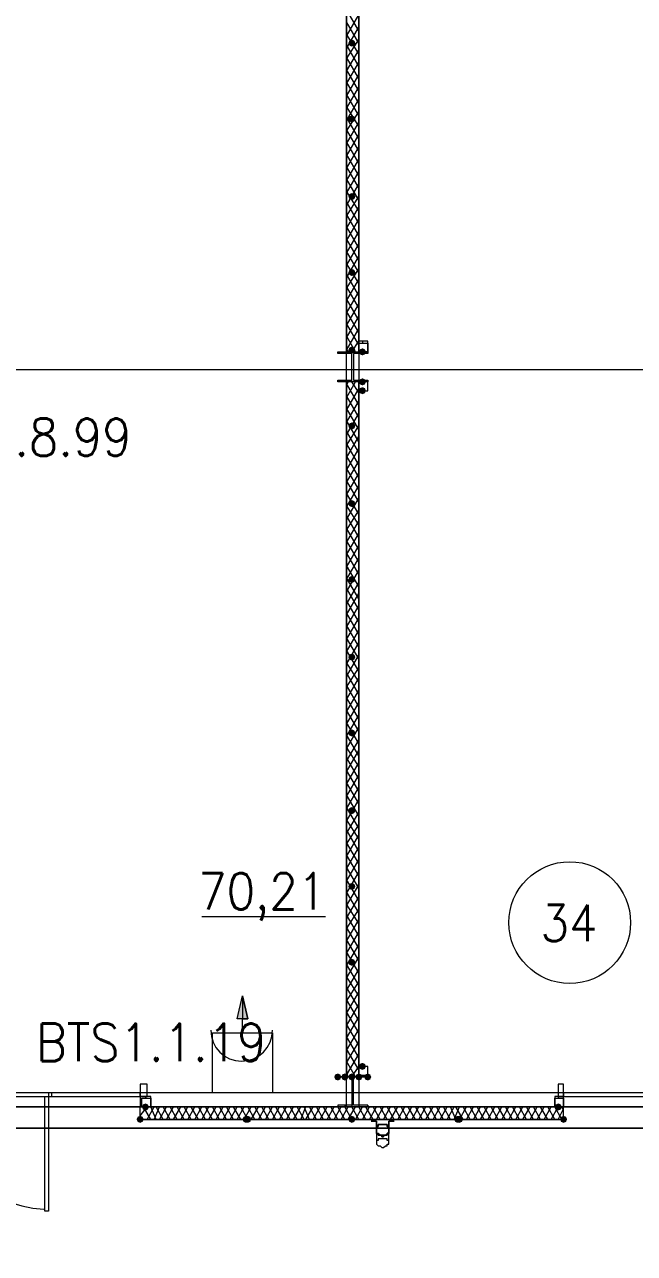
# Model space of a CAD drawing. Header units: millimetres. Extents: x 0 to 420, y 0 to 297.
# Drawn here: x 331.62 to 346.25, y 102.02 to 131.51 of the extents above; entities that cross this region are included whole.
import ezdxf

# ---------------------------------------------------------------- set-up
doc = ezdxf.new("R2010")
doc.units = ezdxf.units.MM
doc.styles.get("Standard").update_dxf_attribs({"font": 'STANDARD'})

msp = doc.modelspace()

# ---------------------------------------------------------------- hatches: boundary and pattern name
for color, points in [(7, [(339.555667, 131.064), (339.530796, 131.004204), (339.471, 130.979333), (339.411204, 131.004204), (339.386333, 131.064), (339.411204, 131.123796), (339.471, 131.148667), (339.530796, 131.123796)]), (7, [(339.555667, 129.243667), (339.530796, 129.183871), (339.471, 129.159), (339.411204, 129.183871), (339.386333, 129.243667), (339.411204, 129.303462), (339.471, 129.328333), (339.530796, 129.303463)]), (7, [(339.555667, 127.381), (339.530796, 127.321204), (339.471, 127.296333), (339.411204, 127.321204), (339.386333, 127.381), (339.411204, 127.440796), (339.471, 127.465667), (339.530796, 127.440796)]), (7, [(339.555667, 125.560667), (339.530796, 125.500871), (339.471, 125.476), (339.411204, 125.500871), (339.386333, 125.560667), (339.411204, 125.620462), (339.471, 125.645333), (339.530796, 125.620463)]), (7, [(339.555667, 123.698), (339.530796, 123.638204), (339.471, 123.613333), (339.411204, 123.638204), (339.386333, 123.698), (339.411204, 123.757796), (339.471, 123.782667), (339.530796, 123.757796)]), (7, [(339.809667, 123.655667), (339.784796, 123.595871), (339.725, 123.571), (339.665204, 123.595871), (339.640333, 123.655667), (339.665204, 123.715462), (339.725, 123.740333), (339.784796, 123.715463)]), (7, [(339.809667, 122.936), (339.784796, 122.876204), (339.725, 122.851333), (339.665204, 122.876204), (339.640333, 122.936), (339.665204, 122.995796), (339.725, 123.020667), (339.784796, 122.995796)]), (7, [(339.809667, 122.724333), (339.784796, 122.664537), (339.725, 122.639667), (339.665204, 122.664537), (339.640333, 122.724333), (339.665204, 122.784129), (339.725, 122.809), (339.784796, 122.784129)]), (7, [(339.555667, 121.877667), (339.530796, 121.817871), (339.471, 121.793), (339.411204, 121.817871), (339.386333, 121.877667), (339.411204, 121.937462), (339.471, 121.962333), (339.530796, 121.937463)]), (7, [(339.555667, 120.015), (339.530796, 119.955204), (339.471, 119.930333), (339.411204, 119.955204), (339.386333, 120.015), (339.411204, 120.074796), (339.471, 120.099667), (339.530796, 120.074796)]), (7, [(339.555667, 118.194667), (339.530796, 118.134871), (339.471, 118.11), (339.411204, 118.134871), (339.386333, 118.194667), (339.411204, 118.254462), (339.471, 118.279333), (339.530796, 118.254463)]), (7, [(339.555667, 116.332), (339.530796, 116.272204), (339.471, 116.247333), (339.411204, 116.272204), (339.386333, 116.332), (339.411204, 116.391796), (339.471, 116.416667), (339.530796, 116.391796)]), (7, [(339.555667, 114.511667), (339.530796, 114.451871), (339.471, 114.427), (339.411204, 114.451871), (339.386333, 114.511667), (339.411204, 114.571462), (339.471, 114.596333), (339.530796, 114.571463)]), (7, [(339.555667, 112.649), (339.530796, 112.589204), (339.471, 112.564333), (339.411204, 112.589204), (339.386333, 112.649), (339.411204, 112.708796), (339.471, 112.733667), (339.530796, 112.708796)]), (7, [(339.555667, 110.828667), (339.530796, 110.768871), (339.471, 110.744), (339.411204, 110.768871), (339.386333, 110.828667), (339.411204, 110.888462), (339.471, 110.913333), (339.530796, 110.888463)]), (7, [(339.555667, 109.008333), (339.530796, 108.948537), (339.471, 108.923667), (339.411204, 108.948537), (339.386333, 109.008333), (339.411204, 109.068129), (339.471, 109.093), (339.530796, 109.068129)]), (7, [(339.809667, 106.510667), (339.784796, 106.450871), (339.725, 106.426), (339.665204, 106.450871), (339.640333, 106.510667), (339.665204, 106.570462), (339.725, 106.595333), (339.784796, 106.570463)]), (7, [(339.217, 106.256667), (339.192129, 106.196871), (339.132333, 106.172), (339.072538, 106.196871), (339.047667, 106.256667), (339.072537, 106.316462), (339.132333, 106.341333), (339.192129, 106.316463)]), (7, [(339.386333, 106.256667), (339.361463, 106.196871), (339.301667, 106.172), (339.241871, 106.196871), (339.217, 106.256667), (339.241871, 106.316462), (339.301667, 106.341333), (339.361462, 106.316463)]), (7, [(339.555667, 106.256667), (339.530796, 106.196871), (339.471, 106.172), (339.411204, 106.196871), (339.386333, 106.256667), (339.411204, 106.316462), (339.471, 106.341333), (339.530796, 106.316463)]), (7, [(339.725, 106.256667), (339.700129, 106.196871), (339.640333, 106.172), (339.580537, 106.196871), (339.555667, 106.256667), (339.580537, 106.316462), (339.640333, 106.341333), (339.700129, 106.316463)]), (7, [(339.936667, 106.256667), (339.911796, 106.196871), (339.852, 106.172), (339.792204, 106.196871), (339.767333, 106.256667), (339.792204, 106.316462), (339.852, 106.341333), (339.911796, 106.316463)]), (7, [(334.602667, 105.537), (334.577796, 105.477204), (334.518, 105.452333), (334.458204, 105.477204), (334.433333, 105.537), (334.458204, 105.596796), (334.518, 105.621667), (334.577796, 105.596796)]), (7, [(344.508667, 105.537), (344.483796, 105.477204), (344.424, 105.452333), (344.364204, 105.477204), (344.339333, 105.537), (344.364204, 105.596796), (344.424, 105.621667), (344.483796, 105.596796)]), (254, [(334.475667, 105.240667), (334.450796, 105.180871), (334.391, 105.156), (334.331204, 105.180871), (334.306333, 105.240667), (334.331204, 105.300462), (334.391, 105.325333), (334.450796, 105.300463)]), (254, [(337.015667, 105.240667), (336.990796, 105.180871), (336.931, 105.156), (336.871204, 105.180871), (336.846333, 105.240667), (336.871204, 105.300462), (336.931, 105.325333), (336.990796, 105.300463)]), (254, [(337.058, 105.240667), (337.033129, 105.180871), (336.973333, 105.156), (336.913537, 105.180871), (336.888667, 105.240667), (336.913537, 105.300462), (336.973333, 105.325333), (337.033129, 105.300463)]), (254, [(339.555667, 105.240667), (339.530796, 105.180871), (339.471, 105.156), (339.411204, 105.180871), (339.386333, 105.240667), (339.411204, 105.300462), (339.471, 105.325333), (339.530796, 105.300463)]), (254, [(339.555667, 105.240667), (339.530796, 105.180871), (339.471, 105.156), (339.411204, 105.180871), (339.386333, 105.240667), (339.411204, 105.300462), (339.471, 105.325333), (339.530796, 105.300463)]), (254, [(339.555667, 105.240667), (339.530796, 105.180871), (339.471, 105.156), (339.411204, 105.180871), (339.386333, 105.240667), (339.411204, 105.300462), (339.471, 105.325333), (339.530796, 105.300463)]), (254, [(339.555667, 105.240667), (339.530796, 105.180871), (339.471, 105.156), (339.411204, 105.180871), (339.386333, 105.240667), (339.411204, 105.300462), (339.471, 105.325333), (339.530796, 105.300463)]), (254, [(342.095667, 105.240667), (342.070796, 105.180871), (342.011, 105.156), (341.951204, 105.180871), (341.926333, 105.240667), (341.951204, 105.300462), (342.011, 105.325333), (342.070796, 105.300463)]), (254, [(342.138, 105.240667), (342.113129, 105.180871), (342.053333, 105.156), (341.993538, 105.180871), (341.968667, 105.240667), (341.993537, 105.300462), (342.053333, 105.325333), (342.113129, 105.300463)]), (254, [(344.635667, 105.240667), (344.610796, 105.180871), (344.551, 105.156), (344.491204, 105.180871), (344.466333, 105.240667), (344.491204, 105.300462), (344.551, 105.325333), (344.610796, 105.300463)])]:
    msp.add_hatch(color=color).paths.add_polyline_path(points, flags=0)
h = msp.add_hatch(color=6)
h.paths.add_polyline_path([(336.973333, 107.653667), (336.846333, 108.204), (336.846333, 107.653667)], flags=0)
h.paths.add_polyline_path([(336.846333, 108.204), (336.846333, 107.653667), (336.719333, 107.653667)], flags=0)
h = msp.add_hatch(color=7)
h.paths.add_polyline_path([(334.391, 105.240667), (339.471, 105.240667)], flags=0)
h.paths.add_polyline_path([(339.471, 105.240667), (334.391, 105.240667)], flags=0)
h = msp.add_hatch(color=7)
h.paths.add_polyline_path([(339.471, 105.240667), (344.551, 105.240667)], flags=0)
h.paths.add_polyline_path([(344.551, 105.240667), (339.471, 105.240667)], flags=0)

# ---------------------------------------------------------------- linework, layer by layer
at = {"color": 7, "lineweight": 0}
for points in [[(100.922667, 105.029), (386.715, 105.029), (386.715, 222.715667), (100.922667, 222.715667)], [(322.241333, 105.537), (339.344, 105.537), (339.344, 140.038667), (339.09, 140.038667), (325.924333, 140.038667), (322.241333, 140.038667)], [(339.640333, 140.038667), (339.640333, 105.537), (356.743, 105.537), (356.743, 140.038667), (356.489, 140.038667), (343.323333, 140.038667)], [(339.852, 123.909667), (339.640333, 123.909667), (339.640333, 123.655667), (339.852, 123.655667)], [(339.852, 123.867333), (339.852, 123.655667), (339.640333, 123.655667), (339.640333, 123.867333)], [(339.852, 122.936), (339.132333, 122.936), (339.132333, 122.978333), (339.471, 122.978333), (339.471, 123.613333), (339.132333, 123.613333), (339.132333, 123.655667), (339.852, 123.655667), (339.852, 123.613333), (339.513333, 123.613333), (339.513333, 122.978333), (339.852, 122.978333)], [(339.344, 122.936), (339.344, 106.256667), (339.640333, 106.256667), (339.640333, 122.936)], [(339.852, 122.936), (339.640333, 122.936), (339.640333, 122.724333), (339.852, 122.724333), (339.852, 122.936), (339.640333, 122.936), (339.640333, 122.724333), (339.852, 122.724333)], [(339.852, 106.510667), (339.640333, 106.510667), (339.640333, 106.299), (339.852, 106.299), (339.852, 106.510667), (339.640333, 106.510667), (339.640333, 106.256667), (339.852, 106.256667)], [(339.852, 106.256667), (339.132333, 106.256667), (339.471, 106.256667), (339.471, 105.579333), (339.132333, 105.579333), (339.132333, 105.537), (339.852, 105.537), (339.852, 105.579333), (339.513333, 105.579333), (339.513333, 106.256667)], [(327.152, 105.791), (334.391, 105.791), (334.391, 105.875667), (327.152, 105.875667)], [(332.189667, 105.791), (332.274333, 105.791), (332.274333, 105.875667), (332.189667, 105.875667)], [(334.391, 106.087333), (334.391, 105.791), (334.560333, 105.791), (334.560333, 106.087333)], [(344.424, 106.087333), (344.424, 105.791), (344.551, 105.791), (344.551, 106.087333)], [(344.551, 105.791), (351.79, 105.791), (351.79, 105.875667), (344.551, 105.875667)], [(332.189667, 103.039333), (332.105, 103.039333), (332.105, 105.791), (332.189667, 105.791)], [(334.645, 105.791), (334.391, 105.791), (334.391, 105.537), (334.645, 105.537)], [(334.645, 105.748667), (334.645, 105.537), (334.433333, 105.537), (334.433333, 105.748667)], [(344.551, 105.791), (344.339333, 105.791), (344.339333, 105.537), (344.551, 105.537)], [(344.551, 105.748667), (344.551, 105.537), (344.339333, 105.537), (344.339333, 105.748667)], [(113.03, 96.435333), (374.65, 96.435333), (374.65, 105.029), (113.03, 105.029)], [(334.391, 105.240667), (339.471, 105.240667)], [(339.471, 105.240667), (334.391, 105.240667)], [(334.391, 105.240667), (339.471, 105.240667)], [(334.391, 105.240667), (339.471, 105.240667)], [(339.471, 105.240667), (344.551, 105.240667)], [(344.551, 105.240667), (339.471, 105.240667)], [(344.551, 105.240667), (339.471, 105.240667)], [(344.551, 105.240667), (339.471, 105.240667)], [(339.936667, 105.198333), (340.063667, 105.198333), (340.063667, 104.986667), (340.063667, 104.944333), (340.063667, 104.902), (340.106, 104.902), (340.106, 104.859667), (340.148333, 104.859667), (340.190667, 104.859667), (340.190667, 104.817333), (340.233, 104.817333), (340.233, 104.859667), (340.275333, 104.859667), (340.317667, 104.859667), (340.317667, 104.902), (340.36, 104.902), (340.36, 104.944333), (340.36, 104.986667), (340.36, 105.198333), (340.487, 105.198333), (340.36, 105.198333), (340.36, 104.986667), (340.36, 104.944333), (340.317667, 104.902), (340.275333, 104.859667), (340.233, 104.859667), (340.190667, 104.859667), (340.148333, 104.859667), (340.106, 104.902), (340.063667, 104.902), (340.063667, 104.944333), (340.063667, 104.986667), (340.063667, 105.198333), (339.936667, 105.198333), (340.063667, 105.198333), (340.063667, 104.986667), (340.063667, 104.944333), (340.063667, 104.902), (340.106, 104.902), (340.106, 104.859667), (340.148333, 104.859667), (340.190667, 104.859667), (340.190667, 104.817333), (340.233, 104.817333), (340.233, 104.859667), (340.275333, 104.859667), (340.317667, 104.859667), (340.317667, 104.902), (340.36, 104.902), (340.36, 104.944333), (340.36, 104.986667), (340.36, 105.198333), (340.487, 105.198333), (340.36, 105.198333), (340.36, 104.986667), (340.36, 104.944333), (340.317667, 104.902), (340.275333, 104.859667), (340.233, 104.859667), (340.190667, 104.859667), (340.148333, 104.859667), (340.106, 104.902), (340.063667, 104.902), (340.063667, 104.944333), (340.063667, 104.986667), (340.063667, 105.198333), (339.936667, 105.198333), (340.063667, 105.198333), (340.063667, 104.986667), (340.063667, 104.944333), (340.063667, 104.902), (340.106, 104.902), (340.148333, 104.859667), (340.190667, 104.859667), (340.233, 104.859667), (340.275333, 104.859667), (340.317667, 104.902), (340.36, 104.944333), (340.36, 104.986667), (340.36, 105.198333), (340.487, 105.198333), (340.36, 105.198333), (340.36, 104.986667), (340.36, 104.944333), (340.36, 104.902), (340.317667, 104.902), (340.317667, 104.859667), (340.275333, 104.859667), (340.233, 104.859667), (340.233, 104.817333), (340.190667, 104.817333), (340.190667, 104.859667), (340.148333, 104.859667), (340.106, 104.859667), (340.106, 104.902), (340.063667, 104.902), (340.063667, 104.944333), (340.063667, 104.986667), (340.063667, 105.198333)], [(340.063667, 104.986667), (340.063667, 105.029), (340.063667, 105.071333), (340.106, 105.071333), (340.106, 105.113667), (340.148333, 105.113667), (340.190667, 105.113667), (340.233, 105.113667), (340.275333, 105.113667), (340.317667, 105.113667), (340.317667, 105.071333), (340.36, 105.029), (340.36, 104.986667), (340.36, 104.944333), (340.317667, 104.902), (340.275333, 104.859667), (340.233, 104.859667), (340.190667, 104.859667), (340.148333, 104.859667), (340.106, 104.902), (340.063667, 104.902), (340.063667, 104.944333), (340.063667, 104.986667), (340.063667, 104.944333), (340.063667, 104.902), (340.106, 104.902), (340.148333, 104.859667), (340.190667, 104.859667), (340.233, 104.859667), (340.275333, 104.859667), (340.317667, 104.902), (340.36, 104.944333), (340.36, 104.986667), (340.36, 105.029), (340.317667, 105.071333), (340.317667, 105.113667), (340.275333, 105.113667), (340.233, 105.113667), (340.190667, 105.113667), (340.148333, 105.113667), (340.106, 105.113667), (340.106, 105.071333), (340.063667, 105.071333), (340.063667, 105.029)], [(340.36, 104.986667), (340.36, 105.029), (340.317667, 105.071333), (340.317667, 105.113667), (340.275333, 105.113667), (340.233, 105.113667), (340.190667, 105.113667), (340.148333, 105.113667), (340.106, 105.113667), (340.106, 105.071333), (340.063667, 105.071333), (340.063667, 105.029), (340.063667, 104.986667), (340.063667, 104.944333), (340.063667, 104.902), (340.106, 104.902), (340.148333, 104.859667), (340.190667, 104.859667), (340.233, 104.859667), (340.275333, 104.859667), (340.317667, 104.902), (340.36, 104.944333)], [(340.063667, 104.690333), (340.063667, 104.648), (340.106, 104.605667), (340.148333, 104.605667), (340.190667, 104.563333), (340.233, 104.563333), (340.275333, 104.605667), (340.317667, 104.605667), (340.317667, 104.648), (340.36, 104.648), (340.36, 104.690333), (340.36, 104.732667), (340.317667, 104.732667), (340.317667, 104.775), (340.275333, 104.775), (340.233, 104.775), (340.190667, 104.775), (340.148333, 104.775), (340.106, 104.775), (340.106, 104.732667), (340.063667, 104.732667)]]:
    msp.add_lwpolyline(points, close=True, dxfattribs=at)
at = {"color": 6, "lineweight": 0}
for points in [[(134.704667, 221.869), (354.795667, 221.869), (367.411, 221.869), (367.411, 215.392), (376.851333, 215.392), (379.645333, 215.392), (379.645333, 191.135), (373.168333, 191.135), (373.168333, 163.872333), (372.999, 163.872333), (373.168333, 163.872333), (373.168333, 127.973667), (379.941667, 127.973667), (379.941667, 112.352667), (375.369667, 112.352667), (368.257667, 112.352667), (368.257667, 105.875667), (266.530667, 105.875667), (120.734667, 105.875667)], [(336.846333, 107.315), (336.846333, 107.653667), (336.719333, 107.653667), (336.846333, 108.204), (336.973333, 107.653667), (336.846333, 107.653667)], [(336.084333, 107.3785), (336.099384, 107.229196), (336.142552, 107.090134), (336.210856, 106.964293), (336.301318, 106.854651), (336.410959, 106.764189), (336.536801, 106.695885), (336.675863, 106.652718), (336.825167, 106.637667), (336.974471, 106.652718), (337.113533, 106.695885), (337.239374, 106.764189), (337.349015, 106.854651), (337.439477, 106.964293), (337.507782, 107.090134), (337.550949, 107.229196), (337.566, 107.3785)]]:
    msp.add_lwpolyline(points, dxfattribs=at)
at = {"color": 1, "lineweight": 0}
msp.add_lwpolyline([(278.595667, 123.232333), (368.596334, 123.232333), (368.596334, 124.375333), (370.205, 124.375333), (370.924667, 124.375333), (370.924667, 108.458), (377.952, 108.458), (377.952, 160.739666), (380.195667, 160.739666), (380.195667, 163.872333), (365.294334, 163.872333), (365.294334, 145.668999), (361.992334, 145.668999), (361.992334, 149.351999), (361.992334, 150.071666), (361.272667, 150.071666), (348.191667, 150.071666), (348.191667, 146.430999), (348.191667, 145.668999), (344.381667, 145.668999), (344.381667, 149.351999), (344.381667, 150.071666), (330.792667, 150.071666)], dxfattribs=at)
at = {"color": 7, "lineweight": 0}
for points in [[(339.344, 140.038667), (339.344, 123.655667), (339.640333, 123.655667), (339.640333, 140.038667)], [(339.640333, 131.360333), (339.344, 131.868333)], [(339.344, 131.233333), (339.640333, 131.741333)], [(339.640333, 131.064), (339.344, 131.572)], [(339.344, 130.937), (339.640333, 131.445)], [(339.640333, 130.81), (339.344, 131.275667)], [(339.344, 130.683), (339.640333, 131.148667)], [(339.640333, 130.513667), (339.344, 131.021667)], [(339.344, 130.386667), (339.640333, 130.894667)], [(339.640333, 130.217333), (339.344, 130.725333)], [(339.344, 130.090333), (339.640333, 130.598333)], [(339.640333, 129.921), (339.344, 130.429)], [(339.344, 129.794), (339.640333, 130.302)], [(339.640333, 129.624667), (339.344, 130.132667)], [(339.344, 129.497667), (339.640333, 130.005667)], [(339.640333, 129.328333), (339.344, 129.836333)], [(339.344, 129.201333), (339.640333, 129.709333)], [(339.640333, 129.074333), (339.344, 129.54)], [(339.344, 128.947333), (339.640333, 129.413)], [(339.640333, 128.778), (339.344, 129.286)], [(339.344, 128.651), (339.640333, 129.159)], [(339.640333, 128.481667), (339.344, 128.989667)], [(339.344, 128.354667), (339.640333, 128.862667)], [(339.640333, 128.185333), (339.344, 128.693333)], [(339.344, 128.058333), (339.640333, 128.566333)], [(339.640333, 127.889), (339.344, 128.397)], [(339.344, 127.762), (339.640333, 128.27)], [(339.640333, 127.592667), (339.344, 128.100667)], [(339.344, 127.465667), (339.640333, 127.973667)], [(339.640333, 127.296333), (339.344, 127.804333)], [(339.344, 127.169333), (339.640333, 127.677333)], [(339.640333, 127.042333), (339.344, 127.508)], [(339.344, 126.915333), (339.640333, 127.381)], [(339.640333, 126.746), (339.344, 127.254)], [(339.344, 126.619), (339.640333, 127.127)], [(339.640333, 126.449667), (339.344, 126.957667)], [(339.344, 126.322667), (339.640333, 126.830667)], [(339.640333, 126.153333), (339.344, 126.661333)], [(339.344, 126.026333), (339.640333, 126.534333)], [(339.640333, 125.857), (339.344, 126.365)], [(339.344, 125.73), (339.640333, 126.238)], [(339.640333, 125.560667), (339.344, 126.068667)], [(339.344, 125.433667), (339.640333, 125.941667)], [(339.640333, 125.306667), (339.344, 125.772333)], [(339.344, 125.179667), (339.640333, 125.645333)], [(339.640333, 125.010333), (339.344, 125.518333)], [(339.344, 124.883333), (339.640333, 125.391333)], [(339.640333, 124.714), (339.344, 125.222)], [(339.344, 124.587), (339.640333, 125.095)], [(339.640333, 124.417667), (339.344, 124.925667)], [(339.344, 124.290667), (339.640333, 124.798667)], [(339.640333, 124.121333), (339.344, 124.629333)], [(339.344, 123.994333), (339.640333, 124.502333)], [(339.640333, 123.825), (339.344, 124.333)], [(339.344, 123.698), (339.640333, 124.206)], [(339.555667, 123.655667), (339.344, 124.036667)], [(339.471, 123.655667), (339.640333, 123.909667)], [(339.725, 123.909667), (339.725, 123.867333)], [(339.132333, 123.613333), (339.132333, 123.655667)], [(339.301667, 123.613333), (339.301667, 123.655667)], [(339.386333, 123.655667), (339.344, 123.740333)], [(339.471, 122.936), (339.471, 123.655667)], [(339.640333, 123.613333), (339.640333, 123.655667)], [(339.852, 123.613333), (339.852, 123.655667)], [(339.132333, 122.936), (339.132333, 122.978333)], [(339.301667, 122.936), (339.301667, 122.978333)], [(339.640333, 122.936), (339.640333, 122.978333)], [(339.852, 122.936), (339.852, 122.978333)], [(339.344, 122.851333), (339.386333, 122.936)], [(339.344, 122.555), (339.555667, 122.936)], [(339.640333, 122.385667), (339.344, 122.893667)], [(339.344, 122.258667), (339.640333, 122.766667)], [(339.640333, 122.682), (339.471, 122.936)], [(339.640333, 122.089333), (339.344, 122.597333)], [(339.344, 121.962333), (339.640333, 122.470333)], [(339.640333, 121.793), (339.344, 122.301)], [(339.344, 121.666), (339.640333, 122.174)], [(339.640333, 121.496667), (339.344, 122.004667)], [(339.344, 121.412), (339.640333, 121.877667)], [(339.640333, 121.242667), (339.344, 121.750667)], [(339.344, 121.115667), (339.640333, 121.623667)], [(339.640333, 120.946333), (339.344, 121.454333)], [(339.344, 120.819333), (339.640333, 121.327333)], [(339.640333, 120.65), (339.344, 121.158)], [(339.344, 120.523), (339.640333, 121.031)], [(339.640333, 120.353667), (339.344, 120.861667)], [(339.344, 120.226667), (339.640333, 120.734667)], [(339.640333, 120.057333), (339.344, 120.565333)], [(339.344, 119.930333), (339.640333, 120.438333)], [(339.640333, 119.761), (339.344, 120.269)], [(339.344, 119.634), (339.640333, 120.142)], [(339.640333, 119.507), (339.344, 119.972667)], [(339.344, 119.38), (339.640333, 119.845667)], [(339.640333, 119.210667), (339.344, 119.718667)], [(339.344, 119.083667), (339.640333, 119.591667)], [(339.640333, 118.914333), (339.344, 119.422333)], [(339.344, 118.787333), (339.640333, 119.295333)], [(339.640333, 118.618), (339.344, 119.126)], [(339.344, 118.491), (339.640333, 118.999)], [(339.640333, 118.321667), (339.344, 118.829667)], [(339.344, 118.194667), (339.640333, 118.702667)], [(339.640333, 118.025333), (339.344, 118.533333)], [(339.344, 117.898333), (339.640333, 118.406333)], [(339.640333, 117.729), (339.344, 118.237)], [(339.344, 117.602), (339.640333, 118.11)], [(339.640333, 117.475), (339.344, 117.983)], [(339.344, 117.348), (339.640333, 117.856)], [(339.640333, 117.178667), (339.344, 117.686667)], [(339.344, 117.051667), (339.640333, 117.559667)], [(339.640333, 116.882333), (339.344, 117.390333)], [(339.344, 116.755333), (339.640333, 117.263333)], [(339.640333, 116.586), (339.344, 117.094)], [(339.344, 116.459), (339.640333, 116.967)], [(339.640333, 116.289667), (339.344, 116.797667)], [(339.344, 116.162667), (339.640333, 116.670667)], [(339.640333, 115.993333), (339.344, 116.501333)], [(339.344, 115.866333), (339.640333, 116.374333)], [(339.640333, 115.739333), (339.344, 116.205)], [(339.344, 115.612333), (339.640333, 116.078)], [(339.640333, 115.443), (339.344, 115.951)], [(339.344, 115.316), (339.640333, 115.824)], [(339.640333, 115.146667), (339.344, 115.654667)], [(339.344, 115.019667), (339.640333, 115.527667)], [(339.640333, 114.850333), (339.344, 115.358333)], [(339.344, 114.723333), (339.640333, 115.231333)], [(339.640333, 114.554), (339.344, 115.062)], [(339.344, 114.427), (339.640333, 114.935)], [(339.640333, 114.257667), (339.344, 114.765667)], [(339.344, 114.130667), (339.640333, 114.638667)], [(339.640333, 113.961333), (339.344, 114.469333)], [(339.344, 113.834333), (339.640333, 114.342333)], [(339.640333, 113.707333), (339.344, 114.173)], [(339.344, 113.580333), (339.640333, 114.088333)], [(339.640333, 113.411), (339.344, 113.919)], [(339.344, 113.284), (339.640333, 113.792)], [(339.640333, 113.114667), (339.344, 113.622667)], [(339.344, 112.987667), (339.640333, 113.495667)], [(339.640333, 112.818333), (339.344, 113.326333)], [(339.344, 112.691333), (339.640333, 113.199333)], [(339.640333, 112.522), (339.344, 113.03)], [(339.344, 112.395), (339.640333, 112.903)], [(339.640333, 112.225667), (339.344, 112.733667)], [(339.344, 112.098667), (339.640333, 112.606667)], [(339.640333, 111.971667), (339.344, 112.437333)], [(339.344, 111.844667), (339.640333, 112.310333)], [(339.640333, 111.675333), (339.344, 112.183333)], [(339.344, 111.548333), (339.640333, 112.056333)], [(339.640333, 111.379), (339.344, 111.887)], [(339.344, 111.252), (339.640333, 111.76)], [(339.640333, 111.082667), (339.344, 111.590667)], [(339.344, 110.955667), (339.640333, 111.463667)], [(339.640333, 110.786333), (339.344, 111.294333)], [(339.344, 110.659333), (339.640333, 111.167333)], [(339.640333, 110.49), (339.344, 110.998)], [(339.344, 110.363), (339.640333, 110.871)], [(339.640333, 110.193667), (339.344, 110.701667)], [(339.344, 110.066667), (339.640333, 110.574667)], [(339.640333, 109.939667), (339.344, 110.405333)], [(339.344, 109.812667), (339.640333, 110.278333)], [(335.872667, 110.109), (338.836, 110.109)], [(339.640333, 109.643333), (339.344, 110.151333)], [(339.344, 109.516333), (339.640333, 110.024333)], [(339.640333, 109.347), (339.344, 109.855)], [(339.344, 109.22), (339.640333, 109.728)], [(339.640333, 109.050667), (339.344, 109.558667)], [(339.344, 108.923667), (339.640333, 109.431667)], [(339.640333, 108.754333), (339.344, 109.262333)], [(339.344, 108.627333), (339.640333, 109.135333)], [(339.640333, 108.458), (339.344, 108.966)], [(339.344, 108.331), (339.640333, 108.839)], [(339.640333, 108.204), (339.344, 108.669667)], [(339.344, 108.077), (339.640333, 108.542667)], [(339.640333, 107.907667), (339.344, 108.415667)], [(339.344, 107.780667), (339.640333, 108.288667)], [(339.640333, 107.611333), (339.344, 108.119333)], [(339.344, 107.484333), (339.640333, 107.992333)], [(339.640333, 107.315), (339.344, 107.823)], [(339.344, 107.188), (339.640333, 107.696)], [(339.640333, 107.018667), (339.344, 107.526667)], [(339.344, 106.891667), (339.640333, 107.399667)], [(339.640333, 106.722333), (339.344, 107.230333)], [(339.344, 106.595333), (339.640333, 107.103333)], [(339.640333, 106.426), (339.344, 106.934)], [(339.344, 106.299), (339.640333, 106.807)], [(339.555667, 106.256667), (339.344, 106.637667)], [(339.471, 106.256667), (339.640333, 106.510667)], [(339.386333, 106.256667), (339.344, 106.383667)], [(339.471, 106.256667), (339.471, 105.537)], [(339.725, 106.299), (339.725, 106.256667)], [(329.480354, 105.801956), (329.494511, 105.532562), (329.534139, 105.270517), (329.598021, 105.017091), (329.684942, 104.773554), (329.793685, 104.541176), (329.923034, 104.321227), (330.071774, 104.114976), (330.238687, 103.923695), (330.422559, 103.748652), (330.622173, 103.591117), (330.836312, 103.452361), (331.063761, 103.333653), (331.303303, 103.236264), (331.553723, 103.161463), (331.813804, 103.110521), (332.08233, 103.084706)], [(330.792667, 105.791), (334.391, 105.791), (334.391, 105.664)], [(334.391, 105.664), (334.391, 105.537), (330.792667, 105.537)], [(334.518, 105.791), (334.518, 105.748667)], [(339.132333, 105.579333), (339.132333, 105.537)], [(339.301667, 105.579333), (339.301667, 105.537)], [(339.640333, 105.579333), (339.640333, 105.537)], [(339.852, 105.579333), (339.852, 105.537)], [(344.424, 105.791), (344.424, 105.748667)], [(344.551, 105.664), (344.551, 105.791), (348.191667, 105.791)], [(348.191667, 105.537), (344.551, 105.537), (344.551, 105.664)], [(334.391, 105.325333), (334.560333, 105.537)], [(334.391, 105.240667), (334.391, 105.537)], [(334.391, 105.240667), (334.391, 105.537)], [(334.475667, 105.240667), (334.391, 105.325333)], [(334.645, 105.240667), (334.475667, 105.537)], [(334.560333, 105.240667), (334.729667, 105.537)], [(344.424, 105.537), (334.560333, 105.537)], [(334.772, 105.240667), (334.645, 105.537)], [(334.729667, 105.240667), (334.856667, 105.537)], [(334.941333, 105.240667), (334.772, 105.537)], [(334.856667, 105.240667), (335.026, 105.537)], [(335.110667, 105.240667), (334.941333, 105.537)], [(335.026, 105.240667), (335.195333, 105.537)], [(335.28, 105.240667), (335.110667, 105.537)], [(335.195333, 105.240667), (335.364667, 105.537)], [(335.449333, 105.240667), (335.28, 105.537)], [(335.364667, 105.240667), (335.534, 105.537)], [(335.618667, 105.240667), (335.449333, 105.537)], [(335.534, 105.240667), (335.703333, 105.537)], [(335.788, 105.240667), (335.618667, 105.537)], [(335.703333, 105.240667), (335.872667, 105.537)], [(335.957333, 105.240667), (335.788, 105.537)], [(335.872667, 105.240667), (336.042, 105.537)], [(336.126667, 105.240667), (335.957333, 105.537)], [(336.042, 105.240667), (336.211333, 105.537)], [(336.296, 105.240667), (336.126667, 105.537)], [(336.211333, 105.240667), (336.380667, 105.537)], [(336.465333, 105.240667), (336.296, 105.537)], [(336.380667, 105.240667), (336.55, 105.537)], [(336.634667, 105.240667), (336.465333, 105.537)], [(336.55, 105.240667), (336.719333, 105.537)], [(336.804, 105.240667), (336.634667, 105.537)], [(336.719333, 105.240667), (336.888667, 105.537)], [(336.973333, 105.240667), (336.804, 105.537)], [(336.888667, 105.240667), (337.058, 105.537)], [(337.142667, 105.240667), (336.973333, 105.537)], [(337.058, 105.240667), (337.227333, 105.537)], [(337.312, 105.240667), (337.142667, 105.537)], [(337.227333, 105.240667), (337.396667, 105.537)], [(337.481333, 105.240667), (337.312, 105.537)], [(337.396667, 105.240667), (337.566, 105.537)], [(337.650667, 105.240667), (337.481333, 105.537)], [(337.566, 105.240667), (337.735333, 105.537)], [(337.82, 105.240667), (337.650667, 105.537)], [(337.735333, 105.240667), (337.904667, 105.537)], [(337.989333, 105.240667), (337.82, 105.537)], [(337.904667, 105.240667), (338.074, 105.537)], [(338.158667, 105.240667), (337.989333, 105.537)], [(338.074, 105.240667), (338.243333, 105.537)], [(338.328, 105.240667), (338.158667, 105.537)], [(338.243333, 105.240667), (338.370333, 105.537)], [(338.455, 105.240667), (338.328, 105.537)], [(338.370333, 105.240667), (338.539667, 105.537)], [(338.624333, 105.240667), (338.455, 105.537)], [(338.539667, 105.240667), (338.709, 105.537)], [(338.793667, 105.240667), (338.624333, 105.537)], [(338.709, 105.240667), (338.878333, 105.537)], [(338.963, 105.240667), (338.793667, 105.537)], [(338.878333, 105.240667), (339.047667, 105.537)], [(339.132333, 105.240667), (338.963, 105.537)], [(339.047667, 105.240667), (339.217, 105.537)], [(339.301667, 105.240667), (339.132333, 105.537)], [(339.217, 105.240667), (339.386333, 105.537)], [(339.471, 105.240667), (339.301667, 105.537)], [(339.386333, 105.240667), (339.555667, 105.537)], [(339.640333, 105.240667), (339.471, 105.537)], [(339.555667, 105.240667), (339.725, 105.537)], [(339.809667, 105.240667), (339.640333, 105.537)], [(339.725, 105.240667), (339.894333, 105.537)], [(339.979, 105.240667), (339.809667, 105.537)], [(339.894333, 105.240667), (340.063667, 105.537)], [(340.148333, 105.240667), (339.979, 105.537)], [(340.063667, 105.240667), (340.233, 105.537)], [(340.317667, 105.240667), (340.148333, 105.537)], [(340.233, 105.240667), (340.402333, 105.537)], [(340.487, 105.240667), (340.317667, 105.537)], [(340.402333, 105.240667), (340.571667, 105.537)], [(340.656333, 105.240667), (340.487, 105.537)], [(340.571667, 105.240667), (340.741, 105.537)], [(340.825667, 105.240667), (340.656333, 105.537)], [(340.741, 105.240667), (340.910333, 105.537)], [(340.995, 105.240667), (340.825667, 105.537)], [(340.910333, 105.240667), (341.079667, 105.537)], [(341.164333, 105.240667), (340.995, 105.537)], [(341.079667, 105.240667), (341.249, 105.537)], [(341.333667, 105.240667), (341.164333, 105.537)], [(341.249, 105.240667), (341.418333, 105.537)], [(341.503, 105.240667), (341.333667, 105.537)], [(341.418333, 105.240667), (341.587667, 105.537)], [(341.672333, 105.240667), (341.503, 105.537)], [(341.587667, 105.240667), (341.757, 105.537)], [(341.841667, 105.240667), (341.672333, 105.537)], [(341.757, 105.240667), (341.926333, 105.537)], [(341.968667, 105.240667), (341.841667, 105.537)], [(341.926333, 105.240667), (342.053333, 105.537)], [(342.138, 105.240667), (341.968667, 105.537)], [(342.053333, 105.240667), (342.222667, 105.537)], [(342.307333, 105.240667), (342.138, 105.537)], [(342.222667, 105.240667), (342.392, 105.537)], [(342.476667, 105.240667), (342.307333, 105.537)], [(342.392, 105.240667), (342.561333, 105.537)], [(342.646, 105.240667), (342.476667, 105.537)], [(342.561333, 105.240667), (342.730667, 105.537)], [(342.815333, 105.240667), (342.646, 105.537)], [(342.730667, 105.240667), (342.9, 105.537)], [(342.984667, 105.240667), (342.815333, 105.537)], [(342.9, 105.240667), (343.069333, 105.537)], [(343.154, 105.240667), (342.984667, 105.537)], [(343.069333, 105.240667), (343.238667, 105.537)], [(343.323333, 105.240667), (343.154, 105.537)], [(343.238667, 105.240667), (343.408, 105.537)], [(343.492667, 105.240667), (343.323333, 105.537)], [(343.408, 105.240667), (343.577333, 105.537)], [(343.662, 105.240667), (343.492667, 105.537)], [(343.577333, 105.240667), (343.746667, 105.537)], [(343.831333, 105.240667), (343.662, 105.537)], [(343.746667, 105.240667), (343.916, 105.537)], [(344.000667, 105.240667), (343.831333, 105.537)], [(343.916, 105.240667), (344.085333, 105.537)], [(344.17, 105.240667), (344.000667, 105.537)], [(344.085333, 105.240667), (344.254667, 105.537)], [(344.339333, 105.240667), (344.17, 105.537)], [(344.254667, 105.240667), (344.424, 105.537)], [(344.508667, 105.240667), (344.339333, 105.537)], [(344.424, 105.240667), (344.551, 105.494667)], [(344.551, 105.452333), (344.508667, 105.537)], [(344.551, 105.240667), (344.551, 105.537)], [(344.551, 105.240667), (344.551, 105.537)], [(334.391, 105.240667), (339.471, 105.240667), (334.391, 105.240667), (339.471, 105.240667)], [(334.391, 105.240667), (344.551, 105.240667)], [(344.551, 105.240667), (339.471, 105.240667), (344.551, 105.240667), (339.471, 105.240667)], [(340.063667, 104.986667), (340.063667, 104.690333)], [(340.36, 104.690333), (340.36, 104.986667)]]:
    msp.add_lwpolyline(points, dxfattribs=at)
at = {"color": 6, "lineweight": 0}
for points in [[(336.846333, 108.204), (336.846333, 107.653667), (336.719333, 107.653667)], [(336.973333, 107.653667), (336.846333, 108.204), (336.846333, 107.653667)], [(336.126667, 105.875667), (336.126667, 107.315), (337.566, 107.315), (337.566, 105.875667)]]:
    msp.add_lwpolyline(points, close=True, dxfattribs=at)
at = {"color": 7, "lineweight": 0}
msp.add_circle((344.699167, 109.960833), 1.4605, dxfattribs=at)

# ---------------------------------------------------------------- texts
at = {"color": 7, "attachment_point": 1}
for s, insert, char_height, width in [('1.8.99', (330.665674, 122.059567), 0.90157, 2.90505889), ('70,21', (335.788014, 111.150366), 0.872032, 2.56764978), ('34', (344.000674, 110.388362), 0.872032, 1.16270933), ('BTS1.1.19', (331.893333, 107.53923), 0.90157, 4.90854759)]:
    msp.add_mtext(s, dxfattribs=dict(at, insert=insert, char_height=char_height, width=width))

doc.saveas('drawing.dxf')
